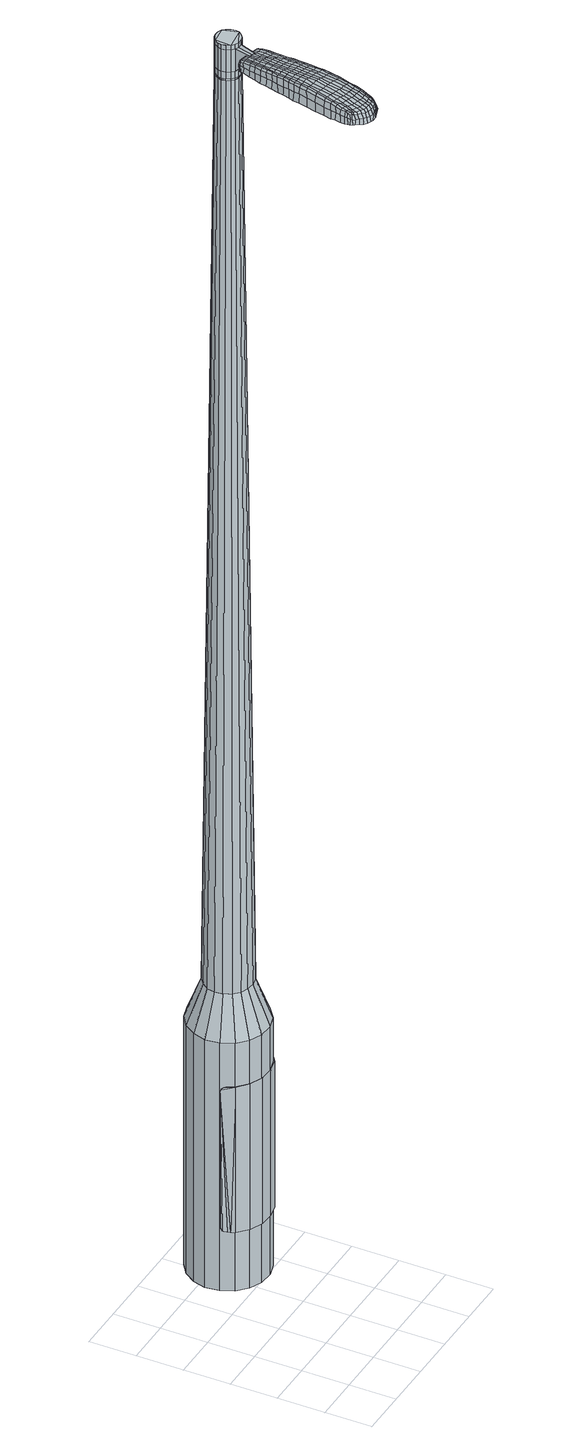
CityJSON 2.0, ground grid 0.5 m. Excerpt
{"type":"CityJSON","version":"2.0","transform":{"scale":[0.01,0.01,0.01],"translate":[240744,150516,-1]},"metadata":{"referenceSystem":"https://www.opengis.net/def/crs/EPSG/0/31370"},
"CityObjects":{
"object1":{"type":"GenericCityObject","attributes":{"cluster":947,"mean_distance_to_centroid":0.196,"new_centroid_x":240745.19,"new_centroid_y":150517.92,"mean_distance_to_camera":6.04,"H1":13.53,"H2":12.46,"Z_final":121.63,"cluster2":-1,"proj_x":240743.94,"proj_y":150517.61,"id_line":64255,"bearing_l":166.07,"distance":1.29,"orientation":"left","G_obj":256.07},"geometry":[{"type":"MultiSurface","lod":"2","boundaries":[[[0,1,2,3]],[[1,4,5,2]],[[4,6,7,5]],[[6,8,9,7]],[[8,10,11,9]],[[10,12,13,11]],[[12,14,15,13]],[[14,16,17,15]],[[16,18,19,17]],[[18,20,21,19]],[[20,22,23,21]],[[22,24,25,23]],[[24,26,27,25]],[[26,28,29,27]],[[28,30,31,29]],[[30,32,33,31]],[[32,34,35,33]],[[34,0,3,35]],[[36,37,38,39]],[[38,40,41,42]],[[41,43,42]],[[42,44,45,46]],[[45,47,46]],[[46,48,49,50]],[[49,51,50]],[[42,46,50,38]],[[50,52,39,38]],[[53,36,39]],[[2,5,7,35]],[[7,9,11,15]],[[11,13,15]],[[15,17,19,23]],[[19,21,23]],[[23,25,27,31]],[[27,29,31]],[[15,23,31,7]],[[31,33,35,7]],[[3,2,35]],[[1,0,54,55]],[[0,34,56,54]],[[34,32,57,56]],[[32,30,58,57]],[[30,28,59,58]],[[28,26,60,59]],[[26,24,61,60]],[[24,22,62,61]],[[22,20,63,62]],[[20,18,64,63]],[[18,16,65,64]],[[16,14,66,65]],[[14,12,67,66]],[[12,10,68,67]],[[10,8,69,68]],[[8,6,70,69]],[[6,4,71,70]],[[4,1,55,71]],[[55,54,72,73]],[[54,56,74,72]],[[56,57,75,74]],[[57,58,76,75]],[[58,59,77,76]],[[59,60,78,77]],[[60,61,79,78]],[[61,62,80,79]],[[62,63,81,80]],[[63,64,82,81]],[[64,65,83,82]],[[65,66,84,83]],[[66,67,85,84]],[[67,68,86,85]],[[68,69,87,86]],[[69,70,88,87]],[[70,71,89,88]],[[71,55,73,89]],[[90,91,92,73]],[[74,93,91,90]],[[75,94,93,74]],[[76,95,94,75]],[[96,97,95,76]],[[98,99,97,96]],[[79,100,99,98]],[[80,101,100,79]],[[81,102,101,80]],[[103,104,102,81]],[[83,105,104,103]],[[84,106,105,83]],[[85,107,106,84]],[[108,109,107,85]],[[110,111,109,108]],[[88,112,111,110]],[[89,113,112,88]],[[73,92,113,89]],[[114,115,116,117]],[[118,114,117,119]],[[120,118,119,121]],[[122,120,121,123]],[[124,122,123,125]],[[126,124,125,127]],[[128,126,127,129]],[[130,128,129,131]],[[132,130,131,133]],[[134,132,133,135]],[[136,134,135,137]],[[138,136,137,139]],[[140,138,139,141]],[[142,140,141,143]],[[144,142,143,145]],[[146,144,145,147]],[[72,90,73]],[[72,74,90]],[[77,96,76]],[[77,78,98,96]],[[78,79,98]],[[82,103,81]],[[82,83,103]],[[86,108,85]],[[86,87,110,108]],[[87,88,110]],[[148,92,91]],[[149,111,112]],[[149,150,109,111]],[[150,107,109]],[[151,104,105]],[[151,102,104]],[[152,99,100]],[[152,153,97,99]],[[153,95,97]],[[148,91,93]],[[39,52,146,154]],[[92,148,155,147]],[[53,39,154,115]],[[148,93,116,155]],[[36,53,115,114]],[[93,94,117,116]],[[37,36,114,118]],[[94,95,119,117]],[[38,37,118,120]],[[95,153,121,119]],[[40,38,120,122]],[[153,152,123,121]],[[41,40,122,124]],[[152,100,125,123]],[[43,41,124,126]],[[100,101,127,125]],[[42,43,126,128]],[[101,102,129,127]],[[44,42,128,130]],[[102,151,131,129]],[[45,44,130,132]],[[151,105,133,131]],[[47,45,132,134]],[[105,106,135,133]],[[46,47,134,136]],[[106,107,137,135]],[[48,46,136,138]],[[107,150,139,137]],[[49,48,138,140]],[[150,149,141,139]],[[51,49,140,142]],[[149,112,143,141]],[[50,51,142,144]],[[112,113,145,143]],[[52,50,144,146]],[[113,92,147,145]],[[146,147,156,157]],[[147,155,158,156]],[[155,116,159,158]],[[116,115,160,159]],[[115,154,161,160]],[[154,146,157,161]],[[162,163,164,165]],[[166,162,165,167]],[[162,166,168,169]],[[163,162,169,170]],[[171,172,173,174]],[[175,171,174,176]],[[171,175,177,178]],[[172,171,178,179]],[[180,181,182,183]],[[184,180,183,185]],[[180,184,186,187]],[[181,180,187,188]],[[189,190,191,192]],[[193,189,192,194]],[[189,193,195,196]],[[190,189,196,197]],[[198,199,200,201]],[[202,198,201,203]],[[198,202,204,205]],[[199,198,205,206]],[[207,208,209,210]],[[211,207,210,212]],[[207,211,213,214]],[[208,207,214,215]],[[216,217,218,219]],[[208,216,219,209]],[[216,208,215,220]],[[217,216,220,221]],[[222,223,224,225]],[[217,222,225,218]],[[222,217,221,226]],[[223,222,226,227]],[[228,166,167,229]],[[223,228,229,224]],[[228,223,227,230]],[[166,228,230,168]],[[231,232,233,234]],[[235,231,234,236]],[[231,235,237,238]],[[232,231,238,239]],[[240,241,242,243]],[[232,240,243,233]],[[240,232,239,244]],[[241,240,244,245]],[[246,247,248,249]],[[241,246,249,242]],[[246,241,245,250]],[[247,246,250,251]],[[252,253,254,255]],[[247,252,255,248]],[[252,247,251,256]],[[253,252,256,257]],[[258,163,170,259]],[[253,258,259,254]],[[258,253,257,260]],[[163,258,260,164]],[[261,262,263,264]],[[265,261,264,266]],[[261,265,267,268]],[[262,261,268,269]],[[270,271,272,273]],[[262,270,273,263]],[[270,262,269,274]],[[271,270,274,275]],[[276,277,278,279]],[[271,276,279,272]],[[276,271,275,280]],[[277,276,280,281]],[[282,175,176,283]],[[277,282,283,278]],[[282,277,281,284]],[[175,282,284,177]],[[285,286,287,288]],[[289,285,288,290]],[[285,289,291,292]],[[286,285,292,293]],[[294,295,296,297]],[[286,294,297,287]],[[294,286,293,298]],[[295,294,298,299]],[[300,301,302,303]],[[295,300,303,296]],[[300,295,299,304]],[[301,300,304,305]],[[306,307,308,309]],[[301,306,309,302]],[[306,301,305,310]],[[307,306,310,311]],[[312,172,179,313]],[[307,312,313,308]],[[312,307,311,314]],[[172,312,314,173]],[[315,201,200,316]],[[317,315,316,318]],[[315,317,319,320]],[[201,315,320,203]],[[321,317,318,322]],[[323,321,322,324]],[[321,323,325,326]],[[317,321,326,319]],[[327,323,324,328]],[[329,327,328,330]],[[327,329,331,332]],[[323,327,332,325]],[[333,329,330,334]],[[335,333,334,336]],[[333,335,337,338]],[[329,333,338,331]],[[339,335,336,340]],[[190,339,340,191]],[[339,190,197,341]],[[335,339,341,337]],[[342,343,188,187]],[[344,342,187,186]],[[342,344,345,346]],[[343,342,346,347]],[[348,349,347,346]],[[350,348,346,345]],[[348,350,351,352]],[[349,348,352,353]],[[354,355,353,352]],[[356,354,352,351]],[[354,356,357,358]],[[355,354,358,359]],[[360,361,359,358]],[[362,360,358,357]],[[360,362,195,193]],[[361,360,193,194]],[[363,364,365,366]],[[265,363,366,267]],[[363,265,266,367]],[[364,363,367,368]],[[369,184,185,370]],[[364,369,370,365]],[[369,364,368,371]],[[184,369,371,186]],[[372,373,374,375]],[[211,372,375,213]],[[372,211,212,376]],[[373,372,376,377]],[[378,379,380,381]],[[373,378,381,374]],[[378,373,377,382]],[[379,378,382,383]],[[384,181,188,385]],[[379,384,385,380]],[[384,379,383,386]],[[181,384,386,182]],[[387,388,389,390]],[[169,387,390,170]],[[387,169,168,391]],[[388,387,391,392]],[[393,394,395,396]],[[388,393,396,389]],[[393,388,392,397]],[[394,393,397,398]],[[399,192,191,400]],[[394,399,400,395]],[[399,394,398,401]],[[192,399,401,194]],[[402,403,404,405]],[[174,402,405,176]],[[402,174,173,406]],[[403,402,406,407]],[[408,196,195,409]],[[403,408,409,404]],[[408,403,407,410]],[[196,408,410,197]],[[411,412,413,414]],[[289,411,414,291]],[[411,289,290,415]],[[412,411,415,416]],[[417,202,203,418]],[[412,417,418,413]],[[417,412,416,419]],[[202,417,419,204]],[[420,421,422,423]],[[235,420,423,237]],[[420,235,236,424]],[[421,420,424,425]],[[426,427,428,429]],[[421,426,429,422]],[[426,421,425,430]],[[427,426,430,431]],[[432,199,206,433]],[[427,432,433,428]],[[432,427,431,434]],[[199,432,434,200]],[[435,436,425,424]],[[234,435,424,236]],[[435,234,233,437]],[[436,435,437,438]],[[439,440,431,430]],[[436,439,430,425]],[[439,436,438,441]],[[440,439,441,442]],[[443,316,200,434]],[[440,443,434,431]],[[443,440,442,444]],[[316,443,444,318]],[[445,446,447,448]],[[292,445,448,293]],[[445,292,291,414]],[[446,445,414,413]],[[449,320,319,450]],[[446,449,450,447]],[[449,446,413,418]],[[320,449,418,203]],[[451,452,438,437]],[[243,451,437,233]],[[451,243,242,453]],[[452,451,453,454]],[[455,456,442,441]],[[452,455,441,438]],[[455,452,454,457]],[[456,455,457,458]],[[459,322,318,444]],[[456,459,444,442]],[[459,456,458,460]],[[322,459,460,324]],[[461,462,463,464]],[[298,461,464,299]],[[461,298,293,448]],[[462,461,448,447]],[[465,326,325,466]],[[462,465,466,463]],[[465,462,447,450]],[[326,465,450,319]],[[467,468,454,453]],[[249,467,453,242]],[[467,249,248,469]],[[468,467,469,470]],[[471,472,458,457]],[[468,471,457,454]],[[471,468,470,473]],[[472,471,473,474]],[[475,328,324,460]],[[472,475,460,458]],[[475,472,474,476]],[[328,475,476,330]],[[477,478,479,480]],[[304,477,480,305]],[[477,304,299,464]],[[478,477,464,463]],[[481,332,331,482]],[[478,481,482,479]],[[481,478,463,466]],[[332,481,466,325]],[[483,484,470,469]],[[255,483,469,248]],[[483,255,254,485]],[[484,483,485,486]],[[487,488,474,473]],[[484,487,473,470]],[[487,484,486,489]],[[488,487,489,490]],[[491,334,330,476]],[[488,491,476,474]],[[491,488,490,492]],[[334,491,492,336]],[[493,494,495,496]],[[310,493,496,311]],[[493,310,305,480]],[[494,493,480,479]],[[497,338,337,498]],[[494,497,498,495]],[[497,494,479,482]],[[338,497,482,331]],[[499,500,486,485]],[[259,499,485,254]],[[499,259,170,390]],[[500,499,390,389]],[[501,502,490,489]],[[500,501,489,486]],[[501,500,389,396]],[[502,501,396,395]],[[503,340,336,492]],[[502,503,492,490]],[[503,502,395,400]],[[340,503,400,191]],[[504,505,407,406]],[[314,504,406,173]],[[504,314,311,496]],[[505,504,496,495]],[[506,341,197,410]],[[505,506,410,407]],[[506,505,495,498]],[[341,506,498,337]],[[507,508,368,367]],[[264,507,367,266]],[[507,264,263,509]],[[508,507,509,510]],[[511,344,186,371]],[[508,511,371,368]],[[511,508,510,512]],[[344,511,512,345]],[[513,514,515,516]],[[214,513,516,215]],[[513,214,213,375]],[[514,513,375,374]],[[517,518,519,520]],[[514,517,520,515]],[[517,514,374,381]],[[518,517,381,380]],[[521,343,347,522]],[[518,521,522,519]],[[521,518,380,385]],[[343,521,385,188]],[[523,524,510,509]],[[273,523,509,263]],[[523,273,272,525]],[[524,523,525,526]],[[527,350,345,512]],[[524,527,512,510]],[[527,524,526,528]],[[350,527,528,351]],[[529,530,531,532]],[[220,529,532,221]],[[529,220,215,516]],[[530,529,516,515]],[[533,534,535,536]],[[530,533,536,531]],[[533,530,515,520]],[[534,533,520,519]],[[537,349,353,538]],[[534,537,538,535]],[[537,534,519,522]],[[349,537,522,347]],[[539,540,526,525]],[[279,539,525,272]],[[539,279,278,541]],[[540,539,541,542]],[[543,356,351,528]],[[540,543,528,526]],[[543,540,542,544]],[[356,543,544,357]],[[545,546,547,548]],[[226,545,548,227]],[[545,226,221,532]],[[546,545,532,531]],[[549,550,551,552]],[[546,549,552,547]],[[549,546,531,536]],[[550,549,536,535]],[[553,355,359,554]],[[550,553,554,551]],[[553,550,535,538]],[[355,553,538,353]],[[555,556,542,541]],[[283,555,541,278]],[[555,283,176,405]],[[556,555,405,404]],[[557,362,357,544]],[[556,557,544,542]],[[557,556,404,409]],[[362,557,409,195]],[[558,559,392,391]],[[230,558,391,168]],[[558,230,227,548]],[[559,558,548,547]],[[560,561,398,397]],[[559,560,397,392]],[[560,559,547,552]],[[561,560,552,551]],[[562,361,194,401]],[[561,562,401,398]],[[562,561,551,554]],[[361,562,554,359]],[[563,564,565,566]],[[566,565,567,568]],[[569,567,565,570]],[[570,565,564,571]],[[572,573,574,575]],[[575,574,576,577]],[[578,576,574,579]],[[579,574,573,580]],[[581,582,583,584]],[[584,583,585,586]],[[587,585,583,588]],[[588,583,582,589]],[[590,591,592,593]],[[593,592,594,595]],[[596,594,592,597]],[[597,592,591,598]],[[599,600,601,602]],[[602,601,603,604]],[[605,603,601,606]],[[606,601,600,607]],[[608,609,610,611]],[[611,610,612,613]],[[614,612,610,615]],[[615,610,609,616]],[[617,618,619,620]],[[620,619,609,608]],[[616,609,619,621]],[[621,619,618,622]],[[623,624,625,626]],[[626,625,618,617]],[[622,618,625,627]],[[627,625,624,628]],[[568,567,629,630]],[[630,629,624,623]],[[628,624,629,631]],[[631,629,567,569]],[[632,633,634,635]],[[635,634,636,637]],[[638,636,634,639]],[[639,634,633,640]],[[641,642,643,644]],[[644,643,633,632]],[[640,633,643,645]],[[645,643,642,646]],[[647,648,649,650]],[[650,649,642,641]],[[646,642,649,651]],[[651,649,648,652]],[[653,654,655,656]],[[656,655,648,647]],[[652,648,655,657]],[[657,655,654,658]],[[571,564,659,660]],[[660,659,654,653]],[[658,654,659,661]],[[661,659,564,563]],[[662,663,664,665]],[[665,664,666,667]],[[668,666,664,669]],[[669,664,663,670]],[[671,672,673,674]],[[674,673,663,662]],[[670,663,673,675]],[[675,673,672,676]],[[677,678,679,680]],[[680,679,672,671]],[[676,672,679,681]],[[681,679,678,682]],[[577,576,683,684]],[[684,683,678,677]],[[682,678,683,685]],[[685,683,576,578]],[[686,687,688,689]],[[689,688,690,691]],[[692,690,688,693]],[[693,688,687,694]],[[695,696,697,698]],[[698,697,687,686]],[[694,687,697,699]],[[699,697,696,700]],[[701,702,703,704]],[[704,703,696,695]],[[700,696,703,705]],[[705,703,702,706]],[[707,708,709,710]],[[710,709,702,701]],[[706,702,709,711]],[[711,709,708,712]],[[580,573,713,714]],[[714,713,708,707]],[[712,708,713,715]],[[715,713,573,572]],[[599,602,716,717]],[[717,716,718,719]],[[720,718,716,721]],[[721,716,602,604]],[[719,718,722,723]],[[723,722,724,725]],[[726,724,722,727]],[[727,722,718,720]],[[725,724,728,729]],[[729,728,730,731]],[[732,730,728,733]],[[733,728,724,726]],[[731,730,734,735]],[[735,734,736,737]],[[738,736,734,739]],[[739,734,730,732]],[[737,736,740,741]],[[741,740,591,590]],[[598,591,740,742]],[[742,740,736,738]],[[589,743,744,588]],[[588,744,745,587]],[[746,745,744,747]],[[747,744,743,748]],[[748,749,750,747]],[[747,750,751,746]],[[752,751,750,753]],[[753,750,749,754]],[[754,755,756,753]],[[753,756,757,752]],[[758,757,756,759]],[[759,756,755,760]],[[760,761,762,759]],[[759,762,763,758]],[[596,763,762,594]],[[594,762,761,595]],[[764,765,766,767]],[[767,766,666,668]],[[667,666,766,768]],[[768,766,765,769]],[[586,585,770,771]],[[771,770,765,764]],[[769,765,770,772]],[[772,770,585,587]],[[773,774,775,776]],[[776,775,612,614]],[[613,612,775,777]],[[777,775,774,778]],[[779,780,781,782]],[[782,781,774,773]],[[778,774,781,783]],[[783,781,780,784]],[[589,582,785,786]],[[786,785,780,779]],[[784,780,785,787]],[[787,785,582,581]],[[788,789,790,791]],[[791,790,570,571]],[[569,570,790,792]],[[792,790,789,793]],[[794,795,796,797]],[[797,796,789,788]],[[793,789,796,798]],[[798,796,795,799]],[[590,593,800,801]],[[801,800,795,794]],[[799,795,800,802]],[[802,800,593,595]],[[803,804,805,806]],[[806,805,575,577]],[[572,575,805,807]],[[807,805,804,808]],[[596,597,809,810]],[[810,809,804,803]],[[808,804,809,811]],[[811,809,597,598]],[[812,813,814,815]],[[815,814,690,692]],[[691,690,814,816]],[[816,814,813,817]],[[604,603,818,819]],[[819,818,813,812]],[[817,813,818,820]],[[820,818,603,605]],[[821,822,823]],[[823,822,636,638]],[[637,636,822,824]],[[824,822,821,825]],[[826,827,828,829]],[[829,828,821,823]],[[825,821,828,830]],[[830,828,827,831]],[[607,600,832,833]],[[833,832,827,826]],[[831,827,832,834]],[[834,832,600,599]],[[825,835,836,824]],[[824,836,635,637]],[[632,635,836,837]],[[837,836,835,838]],[[831,839,840,830]],[[830,840,835,825]],[[838,835,840,841]],[[841,840,839,842]],[[599,717,843,834]],[[834,843,839,831]],[[842,839,843,844]],[[844,843,717,719]],[[845,846,847,848]],[[848,847,693,694]],[[692,693,847,815]],[[815,847,846,812]],[[720,721,849,850]],[[850,849,846,845]],[[812,846,849,819]],[[819,849,721,604]],[[838,851,852,837]],[[837,852,644,632]],[[641,644,852,853]],[[853,852,851,854]],[[842,855,856,841]],[[841,856,851,838]],[[854,851,856,857]],[[857,856,855,858]],[[719,723,859,844]],[[844,859,855,842]],[[858,855,859,860]],[[860,859,723,725]],[[861,862,863,864]],[[864,863,699,700]],[[694,699,863,848]],[[848,863,862,845]],[[726,727,865,866]],[[866,865,862,861]],[[845,862,865,850]],[[850,865,727,720]],[[854,867,868,853]],[[853,868,650,641]],[[647,650,868,869]],[[869,868,867,870]],[[858,871,872,857]],[[857,872,867,854]],[[870,867,872,873]],[[873,872,871,874]],[[725,729,875,860]],[[860,875,871,858]],[[874,871,875,876]],[[876,875,729,731]],[[877,878,879,880]],[[880,879,705,706]],[[700,705,879,864]],[[864,879,878,861]],[[732,733,881,882]],[[882,881,878,877]],[[861,878,881,866]],[[866,881,733,726]],[[870,883,884,869]],[[869,884,656,647]],[[653,656,884,885]],[[885,884,883,886]],[[874,887,888,873]],[[873,888,883,870]],[[886,883,888,889]],[[889,888,887,890]],[[731,735,891,876]],[[876,891,887,874]],[[890,887,891,892]],[[892,891,735,737]],[[893,894,895,896]],[[896,895,711,712]],[[706,711,895,880]],[[880,895,894,877]],[[738,739,897,898]],[[898,897,894,893]],[[877,894,897,882]],[[882,897,739,732]],[[886,899,900,885]],[[885,900,660,653]],[[571,660,900,791]],[[791,900,899,788]],[[890,901,902,889]],[[889,902,899,886]],[[788,899,902,797]],[[797,902,901,794]],[[737,741,903,892]],[[892,903,901,890]],[[794,901,903,801]],[[801,903,741,590]],[[808,904,905,807]],[[807,905,715,572]],[[712,715,905,896]],[[896,905,904,893]],[[598,742,906,811]],[[811,906,904,808]],[[893,904,906,898]],[[898,906,742,738]],[[769,907,908,768]],[[768,908,665,667]],[[662,665,908,909]],[[909,908,907,910]],[[587,745,911,772]],[[772,911,907,769]],[[910,907,911,912]],[[912,911,745,746]],[[913,914,915,916]],[[916,915,615,616]],[[614,615,915,776]],[[776,915,914,773]],[[917,918,919,920]],[[920,919,914,913]],[[773,914,919,782]],[[782,919,918,779]],[[748,743,921,922]],[[922,921,918,917]],[[779,918,921,786]],[[786,921,743,589]],[[910,923,924,909]],[[909,924,674,662]],[[671,674,924,925]],[[925,924,923,926]],[[746,751,927,912]],[[912,927,923,910]],[[926,923,927,928]],[[928,927,751,752]],[[929,930,931,932]],[[932,931,621,622]],[[616,621,931,916]],[[916,931,930,913]],[[933,934,935,936]],[[936,935,930,929]],[[913,930,935,920]],[[920,935,934,917]],[[754,749,937,938]],[[938,937,934,933]],[[917,934,937,922]],[[922,937,749,748]],[[926,939,940,925]],[[925,940,680,671]],[[677,680,940,941]],[[941,940,939,942]],[[752,757,943,928]],[[928,943,939,926]],[[942,939,943,944]],[[944,943,757,758]],[[945,946,947,948]],[[948,947,627,628]],[[622,627,947,932]],[[932,947,946,929]],[[949,950,951,952]],[[952,951,946,945]],[[929,946,951,936]],[[936,951,950,933]],[[760,755,953,954]],[[954,953,950,949]],[[933,950,953,938]],[[938,953,755,754]],[[942,955,956,941]],[[941,956,684,677]],[[577,684,956,806]],[[806,956,955,803]],[[758,763,957,944]],[[944,957,955,942]],[[803,955,957,810]],[[810,957,763,596]],[[793,958,959,792]],[[792,959,631,569]],[[628,631,959,948]],[[948,959,958,945]],[[799,960,961,798]],[[798,961,958,793]],[[945,958,961,952]],[[952,961,960,949]],[[595,761,962,802]],[[802,962,960,799]],[[949,960,962,954]],[[954,962,761,760]],[[563,566,165,164]],[[566,568,167,165]],[[578,579,178,177]],[[579,580,179,178]],[[581,584,183,182]],[[584,586,185,183]],[[605,606,205,204]],[[606,607,206,205]],[[608,611,210,209]],[[611,613,212,210]],[[617,620,219,218]],[[620,608,209,219]],[[623,626,225,224]],[[626,617,218,225]],[[568,630,229,167]],[[630,623,224,229]],[[638,639,238,237]],[[639,640,239,238]],[[640,645,244,239]],[[645,646,245,244]],[[646,651,250,245]],[[651,652,251,250]],[[652,657,256,251]],[[657,658,257,256]],[[658,661,260,257]],[[661,563,164,260]],[[668,669,268,267]],[[669,670,269,268]],[[670,675,274,269]],[[675,676,275,274]],[[676,681,280,275]],[[681,682,281,280]],[[682,685,284,281]],[[685,578,177,284]],[[686,689,288,287]],[[689,691,290,288]],[[695,698,297,296]],[[698,686,287,297]],[[701,704,303,302]],[[704,695,296,303]],[[707,710,309,308]],[[710,701,302,309]],[[580,714,313,179]],[[714,707,308,313]],[[764,767,366,365]],[[767,668,267,366]],[[586,771,370,185]],[[771,764,365,370]],[[613,777,376,212]],[[777,778,377,376]],[[778,783,382,377]],[[783,784,383,382]],[[784,787,386,383]],[[787,581,182,386]],[[691,816,415,290]],[[816,817,416,415]],[[817,820,419,416]],[[820,605,204,419]],[[823,423,422]],[[823,638,237,423]],[[826,829,429,428]],[[829,823,422,429]],[[607,833,433,206]],[[833,826,428,433]],[[963,964,965,966]],[[967,968,966,965]],[[969,970,971,972]],[[973,974,975,976]],[[964,977,978,965]],[[979,967,965,978]],[[980,969,972,981]],[[982,983,974,973]],[[977,984,985,978]],[[985,986,979,978]],[[987,980,981,988]],[[989,983,982,990]],[[984,991,992,985]],[[992,993,986,985]],[[994,987,988,995]],[[996,989,990,997]],[[998,999,1000,1001]],[[1002,1003,999,998]],[[1002,1004,1005,1003]],[[1004,1006,1007,1005]],[[1008,1009,1010,1011]],[[1012,1013,1009,1008]],[[1014,1015,1013,1012]],[[1016,1017,1015,1014]],[[1011,1000,999,1008]],[[1008,999,1003,1012]],[[1003,1005,1014,1012]],[[1005,1007,1016,1014]],[[972,971,968,967]],[[981,972,967,979]],[[986,988,981,979]],[[993,995,988,986]],[[973,976,970,969]],[[982,973,969,980]],[[990,982,980,987]],[[997,990,987,994]],[[974,998,1001,975]],[[983,1002,998,974]],[[1004,1002,983,989]],[[1006,1004,989,996]],[[1018,1019,1020,1021]],[[1020,1022,1023,1024]],[[1020,1024,1025,1026]],[[1020,1026,1021]],[[1027,1018,1021,1028]],[[1029,1028,1021,1030]],[[1031,1030,1021]],[[1032,1020,1019,1033]],[[1034,1032,1033,1035]],[[1036,1034,1035,1037]],[[1038,1036,1037,1039]],[[1040,1038,1039,1041]],[[1041,1042,1043,1044]],[[1041,1044,1045,1046]],[[1041,1046,1047,1048]],[[1047,1049,1050,1051]],[[1047,1051,1052,1053]],[[1047,1053,1048]],[[1041,1048,1040]],[[1054,1055,1019,1018]],[[1056,1057,1022,1020]],[[1058,1059,1031,1021]],[[1055,1060,1033,1019]],[[1061,1056,1020,1032]],[[1060,1062,1035,1033]],[[1063,1061,1032,1034]],[[1062,1064,1037,1035]],[[1065,1063,1034,1036]],[[1064,1066,1039,1037]],[[1067,1065,1036,1038]],[[1066,1068,1041,1039]],[[1069,1067,1038,1040]],[[1068,1070,1042,1041]],[[1071,1072,1049,1047]],[[1073,1069,1040,1048]],[[1043,1042,1070,1074]],[[1044,1043,1074,1075]],[[1045,1044,1075,1076]],[[1046,1045,1076,1077]],[[1047,1046,1077,1071]],[[1078,1054,1018,1027]],[[1079,1078,1027,1028]],[[1080,1079,1028,1029]],[[1081,1080,1029,1030]],[[1059,1081,1030,1031]],[[1023,1022,1057,1082]],[[1050,1049,1072,1083]],[[1024,1023,1082,1084]],[[1025,1024,1084,1085]],[[1026,1025,1085,1086]],[[1021,1026,1086,1058]],[[1051,1050,1083,1087]],[[1052,1051,1087,1088]],[[1053,1052,1088,1089]],[[1048,1053,1089,1073]]]}]}
},
"vertices":[
[110,149,384],[97,155,384],[97,155,96],[110,149,96],[86,165,384],[86,165,96],[80,178,384],[80,178,96],[78,193,384],[78,193,96],[82,207,384],[82,207,96],[90,219,384],[90,219,96],[102,228,384],[102,228,96],[116,232,384],[116,232,96],[131,231,384],[131,231,96],[144,225,384],[144,225,96],[155,215,384],[155,215,96],[161,202,384],[161,202,96],[163,187,384],[163,187,96],[159,173,384],[159,173,96],[151,161,384],[151,161,96],[139,152,384],[139,152,96],[125,148,384],[125,148,96],[126,178,1524],[130,181,1524],[133,185,1524],[117,177,1524],[134,189,1524],[133,194,1524],[128,201,1524],[131,198,1524],[124,203,1524],[119,203,1524],[111,199,1524],[115,202,1524],[108,195,1524],[107,191,1524],[110,182,1524],[108,186,1524],[113,179,1524],[122,177,1524],[114,166,429],[106,169,429],[123,165,429],[132,167,429],[139,173,429],[144,180,429],[146,188,429],[145,197,429],[141,205,429],[135,211,429],[127,214,429],[118,215,429],[109,213,429],[102,207,429],[97,200,429],[95,192,429],[96,183,429],[100,175,429],[117,177,1483],[113,179,1483],[122,177,1483],[126,178,1483],[130,181,1483],[133,185,1483],[134,189,1483],[133,194,1483],[131,198,1483],[128,201,1483],[124,203,1483],[119,203,1483],[115,202,1483],[111,199,1483],[108,195,1483],[107,191,1483],[108,186,1483],[110,182,1483],[117,178,1483],[117,178,1485],[113,179,1485],[122,177,1485],[126,178,1485],[130,181,1485],[132,185,1483],[132,185,1485],[133,189,1483],[133,189,1485],[133,194,1485],[131,198,1485],[128,201,1485],[124,202,1483],[124,202,1485],[119,203,1485],[115,202,1485],[111,199,1485],[109,195,1483],[109,195,1485],[108,191,1483],[108,191,1485],[108,186,1485],[110,182,1485],[126,178,1519],[122,177,1519],[122,177,1493],[126,178,1493],[130,181,1519],[130,181,1493],[133,185,1519],[133,185,1493],[134,189,1519],[134,189,1493],[133,194,1519],[133,194,1493],[131,198,1519],[131,198,1493],[128,201,1519],[128,201,1493],[124,203,1519],[124,203,1493],[119,203,1519],[119,203,1493],[115,202,1519],[115,202,1493],[111,199,1519],[111,199,1493],[108,195,1519],[108,195,1493],[107,191,1519],[107,191,1493],[108,186,1519],[108,186,1493],[110,182,1519],[110,182,1493],[113,179,1519],[113,179,1493],[117,177,1485],[107,191,1485],[108,195,1485],[124,203,1485],[134,189,1485],[133,185,1485],[117,177,1519],[117,177,1493],[110,160,1513],[110,160,1518],[113,159,1513],[116,158,1513],[116,158,1518],[113,159,1518],[76,92,1519],[78,98,1518],[76,98,1509],[74,91,1510],[74,83,1519],[72,82,1510],[75,84,1526],[78,92,1525],[80,99,1525],[113,82,1519],[115,89,1518],[113,90,1525],[112,83,1525],[111,74,1519],[110,75,1526],[113,72,1510],[114,80,1510],[116,87,1509],[79,15,1519],[75,16,1519],[75,15,1513],[78,14,1513],[83,15,1519],[83,14,1513],[83,17,1524],[79,17,1524],[75,18,1524],[96,87,1530],[98,94,1529],[95,95,1529],[93,88,1530],[94,78,1531],[91,79,1531],[98,77,1530],[100,86,1530],[102,93,1529],[116,165,1512],[113,166,1512],[113,165,1517],[115,164,1517],[118,165,1512],[118,164,1517],[119,164,1506],[115,165,1506],[113,165,1506],[63,34,1519],[63,37,1519],[62,36,1512],[62,33,1512],[63,31,1518],[62,31,1512],[64,32,1522],[64,34,1523],[65,37,1524],[64,42,1519],[65,47,1519],[63,47,1512],[62,41,1512],[65,42,1524],[66,48,1525],[66,53,1519],[68,61,1519],[66,60,1511],[64,52,1511],[68,54,1526],[69,61,1526],[71,72,1519],[69,71,1510],[72,72,1526],[98,162,1513],[96,155,1513],[97,155,1518],[99,163,1517],[100,167,1512],[100,166,1516],[99,167,1506],[97,162,1507],[94,154,1507],[93,148,1514],[91,141,1515],[92,141,1520],[95,148,1519],[92,147,1507],[89,140,1507],[89,133,1515],[87,126,1516],[88,127,1522],[90,134,1521],[87,133,1508],[85,126,1508],[84,119,1517],[82,112,1517],[84,113,1524],[86,120,1523],[83,118,1508],[80,111,1509],[80,105,1518],[82,106,1524],[78,104,1509],[98,24,1519],[99,28,1519],[98,28,1524],[96,25,1523],[96,22,1518],[96,23,1522],[97,21,1512],[99,23,1512],[100,26,1512],[100,32,1519],[102,38,1519],[101,38,1525],[99,33,1524],[101,31,1512],[103,36,1512],[104,43,1519],[106,51,1519],[105,52,1526],[103,44,1526],[105,42,1511],[107,49,1511],[109,62,1519],[108,63,1526],[110,61,1510],[127,155,1513],[126,147,1513],[127,146,1507],[128,154,1507],[128,160,1512],[129,159,1506],[127,160,1516],[126,156,1517],[125,148,1518],[124,140,1514],[123,132,1515],[124,131,1507],[125,139,1507],[123,141,1519],[122,134,1520],[122,125,1515],[120,118,1516],[121,116,1508],[123,124,1508],[121,126,1521],[119,119,1522],[119,111,1517],[118,103,1517],[119,102,1509],[120,109,1508],[118,112,1523],[116,105,1524],[116,96,1518],[117,95,1509],[115,97,1524],[114,159,1519],[111,160,1519],[112,152,1520],[110,152,1520],[115,151,1520],[117,158,1519],[110,145,1522],[108,145,1522],[109,137,1523],[106,138,1523],[112,137,1523],[113,144,1521],[107,130,1524],[104,131,1524],[105,123,1525],[102,124,1525],[108,122,1525],[110,129,1524],[103,116,1526],[100,116,1526],[102,109,1527],[99,109,1527],[105,108,1527],[107,115,1526],[100,101,1528],[97,102,1528],[103,100,1528],[80,20,1527],[76,20,1527],[84,20,1526],[85,24,1527],[81,24,1528],[77,25,1528],[82,30,1529],[79,31,1529],[87,30,1528],[88,37,1530],[84,37,1530],[81,38,1530],[86,44,1531],[82,45,1531],[90,44,1530],[92,53,1531],[88,53,1531],[85,54,1531],[91,66,1531],[88,67,1531],[95,65,1531],[95,20,1518],[92,19,1519],[93,18,1513],[96,19,1513],[94,22,1523],[92,20,1523],[88,17,1519],[88,16,1513],[88,18,1524],[63,29,1518],[65,26,1518],[65,28,1523],[65,30,1523],[62,28,1513],[63,26,1513],[66,23,1519],[69,20,1519],[69,22,1524],[67,25,1523],[66,23,1513],[68,19,1513],[72,18,1519],[72,19,1524],[71,17,1513],[79,92,1528],[81,91,1528],[83,98,1528],[81,99,1527],[77,84,1528],[79,83,1529],[84,91,1529],[87,90,1530],[89,97,1529],[86,98,1528],[81,82,1529],[84,81,1530],[90,89,1530],[92,96,1529],[88,80,1531],[111,84,1528],[108,84,1529],[106,76,1529],[109,75,1528],[112,91,1527],[110,91,1528],[104,85,1529],[102,76,1530],[106,92,1528],[127,162,1512],[125,163,1512],[125,162,1517],[126,161,1517],[128,161,1506],[126,162,1506],[122,164,1512],[121,163,1517],[122,163,1506],[101,169,1512],[103,169,1512],[102,168,1506],[100,168,1506],[102,168,1517],[103,167,1517],[105,168,1512],[108,167,1512],[107,167,1506],[104,167,1506],[105,167,1517],[108,166,1517],[110,167,1512],[110,166,1506],[110,166,1517],[100,162,1519],[102,162,1519],[98,155,1520],[100,155,1520],[104,162,1519],[107,161,1519],[102,154,1520],[105,154,1520],[109,160,1519],[107,153,1520],[125,156,1519],[123,157,1519],[122,149,1520],[124,149,1520],[120,157,1519],[119,150,1520],[96,148,1521],[98,148,1521],[94,141,1522],[96,141,1522],[100,147,1521],[103,147,1521],[98,140,1522],[101,139,1523],[105,146,1522],[103,139,1523],[122,141,1521],[120,142,1521],[119,135,1522],[121,134,1522],[117,143,1521],[115,136,1522],[92,134,1523],[93,133,1523],[90,127,1524],[91,126,1524],[96,133,1523],[99,132,1524],[94,126,1525],[97,125,1525],[101,131,1524],[99,124,1525],[119,127,1523],[117,127,1523],[116,120,1524],[118,120,1524],[114,128,1524],[112,121,1525],[87,120,1525],[89,119,1525],[85,113,1526],[87,112,1526],[92,119,1526],[95,118,1526],[90,112,1527],[93,111,1527],[98,117,1526],[96,110,1527],[116,112,1525],[114,113,1525],[113,106,1526],[115,105,1526],[111,114,1526],[109,107,1527],[83,106,1527],[85,105,1527],[88,105,1527],[91,104,1528],[94,103,1528],[113,98,1527],[111,99,1527],[107,99,1528],[95,24,1525],[93,23,1525],[96,28,1526],[94,26,1526],[88,21,1526],[90,25,1527],[65,32,1525],[66,30,1525],[67,34,1526],[66,36,1525],[68,27,1525],[70,24,1526],[71,28,1527],[68,31,1526],[73,22,1526],[74,26,1527],[98,32,1526],[95,31,1527],[100,38,1527],[97,38,1528],[91,30,1528],[93,37,1529],[66,41,1526],[68,39,1527],[69,45,1528],[68,47,1527],[70,37,1527],[72,34,1528],[74,41,1529],[71,43,1528],[75,33,1528],[77,40,1530],[101,44,1528],[99,44,1529],[103,52,1528],[101,52,1529],[95,44,1529],[97,52,1530],[69,53,1528],[70,52,1528],[72,60,1529],[71,61,1528],[73,50,1529],[76,48,1530],[78,57,1530],[75,58,1530],[79,46,1530],[81,55,1531],[106,64,1529],[104,64,1529],[100,64,1530],[74,72,1528],[75,71,1529],[78,70,1530],[81,69,1530],[84,68,1531],[78,97,1509],[80,98,1518],[78,91,1518],[76,90,1509],[76,83,1519],[74,82,1510],[77,83,1525],[80,92,1525],[82,98,1525],[112,91,1525],[113,89,1518],[111,82,1518],[110,84,1525],[110,74,1519],[108,75,1525],[111,72,1510],[113,81,1509],[114,88,1509],[76,17,1513],[76,18,1519],[79,17,1519],[79,16,1513],[83,17,1519],[83,16,1513],[83,19,1524],[79,19,1524],[76,20,1524],[95,95,1528],[98,94,1528],[96,87,1529],[93,87,1529],[94,78,1529],[91,79,1529],[98,77,1529],[100,86,1529],[101,93,1528],[112,163,1516],[112,164,1512],[115,163,1512],[115,162,1516],[118,162,1512],[118,162,1516],[118,162,1506],[115,162,1506],[112,163,1506],[64,36,1512],[65,37,1519],[65,34,1518],[63,33,1512],[65,32,1518],[64,31,1512],[66,32,1522],[66,34,1523],[67,37,1523],[65,46,1512],[67,47,1519],[66,42,1519],[64,41,1512],[67,42,1524],[68,47,1525],[68,60,1511],[70,60,1519],[68,53,1519],[66,52,1511],[70,53,1525],[71,61,1526],[73,71,1519],[71,71,1510],[74,72,1526],[99,155,1518],[97,154,1513],[100,161,1513],[101,162,1517],[101,166,1512],[102,165,1515],[100,166,1506],[98,161,1506],[96,154,1507],[94,140,1520],[93,140,1514],[95,147,1514],[96,147,1519],[94,146,1507],[91,139,1507],[90,126,1522],[88,126,1516],[91,133,1515],[92,133,1521],[89,132,1508],[87,125,1508],[86,112,1523],[84,112,1517],[86,119,1516],[88,119,1522],[84,118,1508],[82,111,1508],[82,105,1517],[84,105,1524],[80,104,1509],[96,29,1523],[97,28,1519],[96,25,1518],[95,26,1523],[95,23,1518],[94,24,1522],[96,22,1512],[97,24,1512],[98,27,1512],[99,39,1525],[100,38,1519],[99,33,1519],[97,34,1524],[100,31,1512],[101,37,1512],[103,53,1526],[104,51,1519],[102,44,1519],[101,45,1525],[103,42,1511],[105,50,1511],[107,63,1519],[106,64,1526],[108,61,1510],[125,146,1507],[124,148,1513],[125,155,1513],[126,154,1506],[126,160,1512],[127,159,1506],[125,159,1515],[124,156,1517],[123,148,1518],[122,131,1507],[121,133,1514],[122,140,1514],[123,139,1507],[121,141,1519],[120,134,1520],[119,117,1508],[118,118,1516],[120,125,1515],[121,124,1508],[119,126,1521],[117,119,1522],[117,102,1508],[116,104,1517],[117,111,1516],[118,109,1508],[116,112,1522],[114,105,1523],[114,96,1517],[115,95,1509],[113,98,1524],[114,158,1518],[111,159,1518],[112,151,1519],[110,152,1519],[115,151,1519],[116,157,1518],[110,144,1520],[108,145,1520],[108,137,1521],[106,137,1521],[111,136,1521],[113,143,1520],[107,130,1523],[104,130,1523],[105,122,1524],[102,123,1524],[108,122,1524],[110,129,1523],[103,115,1525],[100,116,1525],[101,108,1526],[99,109,1526],[105,107,1526],[106,114,1525],[100,101,1527],[97,102,1527],[103,100,1527],[77,22,1526],[80,21,1526],[83,21,1525],[85,25,1526],[81,25,1526],[78,26,1526],[79,32,1528],[82,31,1528],[86,31,1527],[88,37,1528],[84,38,1529],[81,39,1529],[83,46,1530],[86,45,1530],[90,44,1529],[92,53,1530],[88,53,1530],[85,54,1530],[88,66,1530],[91,66,1530],[95,65,1530],[92,20,1513],[91,21,1518],[94,22,1518],[95,21,1512],[93,23,1523],[91,22,1523],[87,19,1519],[88,18,1513],[87,20,1523],[67,29,1523],[66,28,1518],[65,30,1518],[66,31,1523],[64,29,1512],[65,27,1512],[71,23,1523],[70,22,1519],[68,25,1519],[69,26,1523],[67,24,1513],[70,21,1513],[73,20,1519],[73,21,1524],[72,19,1513],[84,98,1527],[82,91,1527],[81,91,1527],[82,98,1526],[78,83,1527],[79,83,1528],[89,96,1528],[87,89,1528],[84,90,1528],[86,97,1527],[82,82,1528],[85,81,1529],[90,88,1529],[92,95,1528],[88,80,1529],[106,76,1528],[108,84,1527],[109,84,1527],[107,76,1527],[111,91,1526],[109,91,1527],[104,85,1528],[102,76,1528],[105,92,1527],[124,160,1516],[125,161,1512],[126,161,1512],[125,160,1516],[126,160,1506],[125,160,1506],[121,162,1512],[121,161,1516],[122,161,1506],[102,166,1512],[102,167,1512],[101,166,1506],[102,166,1516],[103,165,1516],[107,164,1506],[107,165,1512],[105,166,1512],[104,165,1506],[105,165,1516],[107,164,1516],[110,165,1512],[109,164,1506],[110,164,1516],[102,161,1518],[101,161,1518],[99,155,1519],[100,154,1519],[106,160,1518],[104,161,1518],[102,154,1519],[105,153,1519],[109,159,1518],[107,152,1519],[121,149,1519],[123,156,1518],[124,156,1518],[122,149,1519],[120,157,1518],[118,150,1519],[98,147,1520],[97,147,1520],[95,140,1521],[96,140,1521],[103,146,1520],[100,147,1520],[98,139,1521],[101,139,1521],[105,145,1520],[103,138,1521],[118,134,1521],[120,142,1520],[121,141,1520],[119,134,1521],[117,142,1520],[115,135,1521],[94,133,1522],[93,133,1522],[91,126,1523],[92,126,1523],[99,132,1522],[96,132,1522],[94,125,1523],[97,124,1524],[101,131,1523],[99,124,1524],[115,120,1523],[117,127,1522],[118,127,1522],[116,119,1523],[113,128,1522],[112,121,1523],[90,119,1524],[89,119,1524],[87,112,1525],[88,112,1525],[95,117,1525],[92,118,1524],[90,111,1525],[93,110,1526],[98,117,1525],[96,109,1526],[112,105,1525],[114,113,1524],[115,112,1524],[114,105,1525],[110,113,1524],[109,106,1525],[86,105,1526],[84,105,1526],[91,103,1527],[88,104,1526],[94,102,1527],[111,98,1526],[112,98,1526],[107,99,1526],[92,24,1524],[94,25,1524],[95,28,1525],[93,27,1525],[88,22,1525],[89,26,1525],[68,34,1525],[68,31,1524],[67,33,1524],[67,36,1525],[72,29,1526],[71,25,1525],[69,28,1524],[70,32,1525],[74,23,1525],[75,27,1526],[95,32,1526],[97,33,1526],[98,39,1526],[97,38,1527],[91,31,1526],[92,38,1527],[70,45,1527],[69,39,1526],[68,41,1526],[69,47,1526],[75,42,1528],[73,35,1527],[71,37,1526],[72,43,1527],[76,33,1527],[78,40,1528],[98,44,1527],[100,45,1527],[102,53,1527],[100,52,1528],[94,44,1528],[96,52,1529],[73,60,1528],[71,52,1527],[70,53,1527],[72,60,1527],[78,57,1529],[76,48,1529],[74,50,1528],[76,58,1528],[79,47,1529],[81,55,1530],[103,64,1528],[105,64,1528],[99,64,1529],[76,71,1528],[75,72,1528],[82,69,1529],[79,70,1529],[85,67,1530],[100,166,1508],[107,164,1508],[98,133,1509],[90,135,1509],[92,112,1510],[84,114,1510],[82,74,1512],[73,76,1512],[77,94,1511],[86,92,1511],[77,57,1513],[75,43,1514],[66,46,1514],[68,59,1513],[113,163,1508],[106,131,1509],[100,110,1510],[91,72,1512],[95,89,1511],[87,54,1513],[83,41,1514],[120,161,1508],[113,129,1509],[109,108,1510],[100,70,1512],[104,87,1511],[92,39,1514],[96,52,1513],[127,160,1508],[121,127,1509],[117,106,1510],[109,67,1512],[113,85,1511],[101,37,1514],[105,50,1513],[72,30,1514],[72,25,1514],[65,27,1514],[64,32,1514],[80,28,1514],[79,24,1514],[88,26,1514],[86,22,1514],[96,24,1514],[93,20,1514],[74,20,1515],[76,16,1515],[75,17,1515],[69,21,1515],[78,19,1515],[77,16,1515],[82,18,1515],[78,16,1515],[86,17,1515],[79,16,1515],[154,162,334],[151,159,334],[151,159,165],[159,171,171],[154,162,165],[156,165,165],[157,168,166],[159,169,167],[159,170,169],[156,165,334],[157,168,333],[159,169,332],[159,170,331],[159,171,328],[139,150,165],[139,150,334],[125,147,165],[125,147,334],[110,148,165],[110,148,334],[96,154,165],[96,154,334],[85,164,165],[85,164,334],[83,168,334],[82,171,334],[80,174,333],[79,175,332],[79,176,331],[79,177,328],[83,168,165],[79,177,171],[79,176,169],[79,175,167],[80,174,166],[82,171,165],[151,164,334],[149,161,334],[149,161,165],[151,164,165],[157,172,171],[157,172,328],[138,153,334],[138,153,165],[124,149,334],[124,149,165],[111,150,334],[111,150,165],[98,156,334],[98,156,165],[88,165,334],[88,165,165],[86,169,334],[81,178,328],[81,178,171],[86,169,165],[84,172,334],[83,175,333],[82,177,332],[81,178,331],[153,167,334],[155,169,333],[156,171,332],[157,172,331],[153,167,165],[81,178,169],[155,169,166],[156,171,167],[157,172,169],[82,177,167],[83,175,166],[84,172,165]
]}
